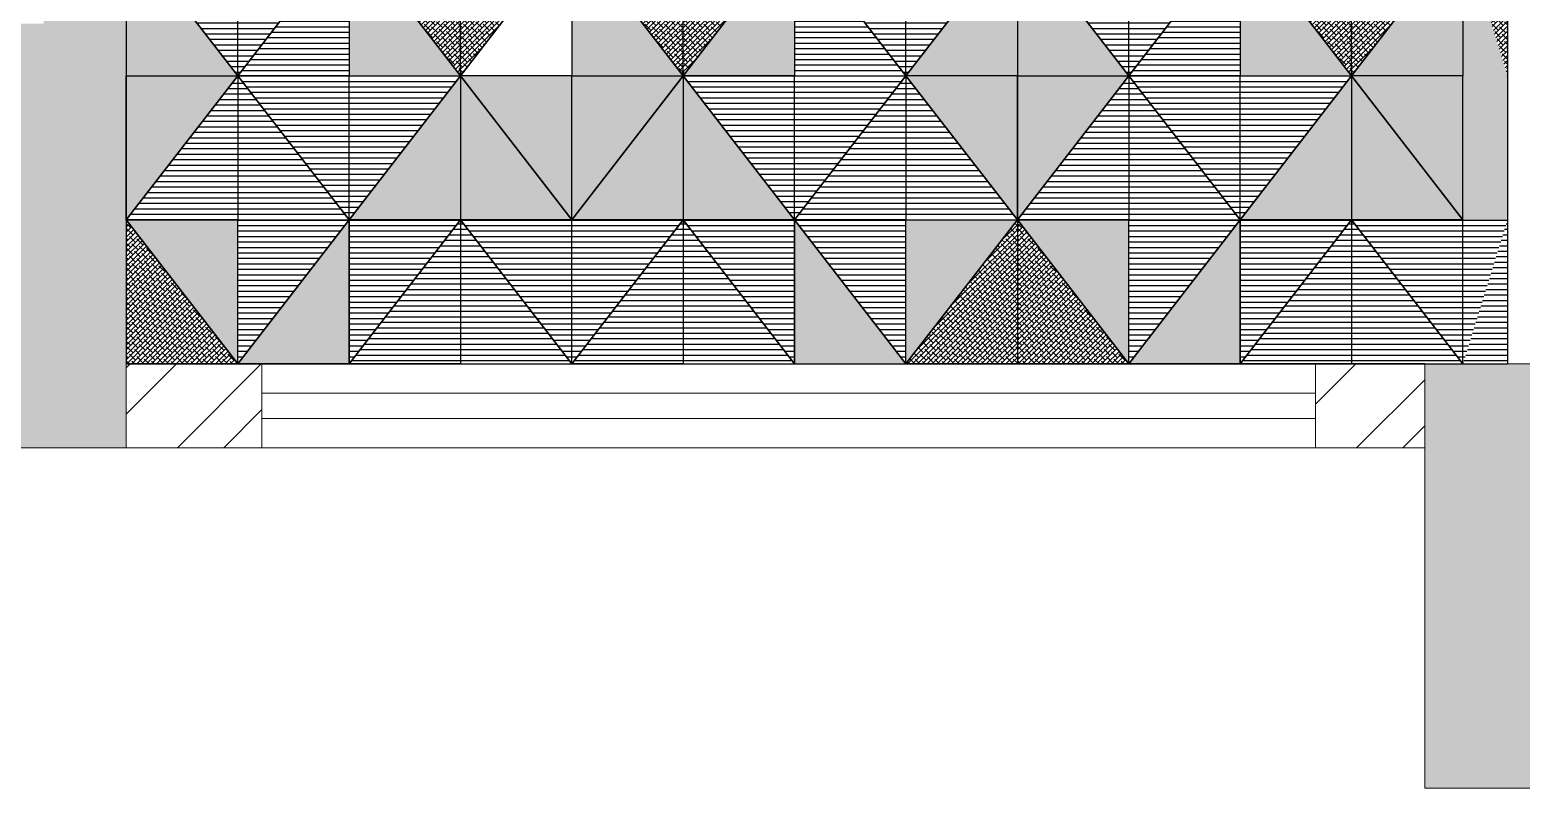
# Model space of a CAD drawing. Header units: millimetres. Extents: x 86441 to 190201, y 16532 to 98188.
# Drawn here: x 88124.4 to 88206.1, y 59550.7 to 59592.3 of the extents above; entities that cross this region are included whole.
import ezdxf

# ---------------------------------------------------------------- set-up
doc = ezdxf.new("R2010")
doc.units = ezdxf.units.MM
doc.header["$LTSCALE"] = 0.1
doc.layers.add('COLUMN', color=1, linetype='Continuous', lineweight=0)
doc.layers.add('WINDOW', color=5, linetype='Continuous', lineweight=0)
pattern_1 = [(0, (86279.24475, 59338.5705), (0, 0.3), [])]
pattern_2 = [(0, (86266.95266, 59323.6617), (0, 0.3), [])]
pattern_3 = [(45, (86313.67637, 59353.97049), (-0.134703842, 0.134703842), []), (135, (86313.67637, 59353.97049), (-0.404111525, 0.134703842), [0.47625, -0.28575])]
pattern_4 = [(0, (86247.15907, 59338.5705), (0, 0.3), [])]
pattern_5 = [(0, (86234.86697, 59323.6617), (0, 0.3), [])]
pattern_6 = [(45, (86281.59069, 59353.97049), (-0.134703842, 0.134703842), []), (135, (86281.59069, 59353.97049), (-0.404111525, 0.134703842), [0.47625, -0.28575])]
pattern_7 = [(0, (86328.108, 59338.5705), (0, 0.3), [])]
pattern_8 = [(0, (86315.8159, 59323.6617), (0, 0.3), [])]
pattern_9 = [(0, (86361.7396, 59330.8441), (0, 0.3), [])]
pattern_10 = [(0, (86328.0317, 59315.7529), (0, 0.3), [])]
pattern_11 = [(45, (86362.53961, 59353.97049), (-0.134703842, 0.134703842), []), (135, (86362.53961, 59353.97049), (-0.404111525, 0.134703842), [0.47625, -0.28575])]

msp = doc.modelspace()

# ---------------------------------------------------------------- hatches: boundary and pattern name
at = {"true_color": 0xb1a785, "transparency": 33554687}
h = msp.add_hatch(color=253, dxfattribs=at)
h.dxf.hatch_style = 1
h.paths.add_polyline_path([(88129.645, 59597.679), (88125.105, 59597.679), (88125.105, 59592.633), (88129.645, 59592.633)])
h.paths.add_polyline_path([(88129.645, 59589.77), (88135.753, 59589.77), (88129.645, 59597.679)])
at = {"true_color": 0x65502f, "transparency": 33554687}
h = msp.add_hatch(dxfattribs=at)
h.set_pattern_fill('_USER', color=59, scale=0.3, pattern_type=0)
h.set_pattern_definition(pattern_1)
h.paths.add_polyline_path([(88129.645, 59597.679), (88135.753, 59597.679), (88135.753, 59589.77)])
at = {"true_color": 0x242b7a, "transparency": 33554687}
h = msp.add_hatch(dxfattribs=at)
h.set_pattern_fill('_USER', color=177, scale=0.3, pattern_type=0)
h.set_pattern_definition(pattern_2)
h.paths.add_polyline_path([(88141.861, 59597.679), (88135.753, 59589.77), (88141.861, 59589.77)])
at = {"true_color": 0x65502f, "transparency": 33554687}
h = msp.add_hatch(dxfattribs=at)
h.set_pattern_fill('_USER', color=59, scale=0.3, pattern_type=0)
h.set_pattern_definition(pattern_1)
h.paths.add_polyline_path([(88141.861, 59597.679), (88135.753, 59597.679), (88135.753, 59589.77)])
at = {"true_color": 0xb1a785, "transparency": 33554687}
h = msp.add_hatch(color=253, dxfattribs=at)
h.dxf.hatch_style = 1
h.paths.add_polyline_path([(88141.861, 59589.77), (88147.968, 59589.77), (88141.861, 59597.679)])
at = {"true_color": 0x65502f, "transparency": 33554687}
h = msp.add_hatch(dxfattribs=at)
h.set_pattern_fill('ANSI38', color=59, scale=0.06)
h.set_pattern_definition(pattern_3)
h.paths.add_polyline_path([(88147.968, 59589.77), (88147.968, 59597.679), (88141.861, 59597.679)])
h = msp.add_hatch(dxfattribs=at)
h.set_pattern_fill('ANSI38', color=59, scale=0.06)
h.set_pattern_definition(pattern_3)
h.paths.add_polyline_path([(88154.076, 59597.679), (88147.968, 59597.679), (88147.968, 59589.77)])
h = msp.add_hatch(dxfattribs=at)
h.set_pattern_fill('ANSI38', color=59, scale=0.06)
h.set_pattern_definition(pattern_6)
h.paths.add_polyline_path([(88160.184, 59589.77), (88160.184, 59597.679), (88154.076, 59597.679)])
at = {"true_color": 0xb1a785, "transparency": 33554687}
h = msp.add_hatch(color=253, dxfattribs=at)
h.dxf.hatch_style = 1
h.paths.add_polyline_path([(88154.076, 59589.77), (88160.184, 59589.77), (88154.076, 59597.679)])
h = msp.add_hatch(color=253, dxfattribs=at)
h.dxf.hatch_style = 1
h.paths.add_polyline_path([(88166.292, 59597.679), (88160.184, 59589.77), (88166.292, 59589.77)])
at = {"true_color": 0x65502f, "transparency": 33554687}
h = msp.add_hatch(dxfattribs=at)
h.set_pattern_fill('ANSI38', color=59, scale=0.06)
h.set_pattern_definition(pattern_6)
h.paths.add_polyline_path([(88166.292, 59597.679), (88160.184, 59597.679), (88160.184, 59589.77)])
at = {"true_color": 0x242b7a, "transparency": 33554687}
h = msp.add_hatch(dxfattribs=at)
h.set_pattern_fill('_USER', color=177, scale=0.3, pattern_type=0)
h.set_pattern_definition(pattern_5)
h.paths.add_polyline_path([(88166.292, 59589.77), (88172.4, 59589.77), (88166.292, 59597.679)])
at = {"true_color": 0x65502f, "transparency": 33554687}
h = msp.add_hatch(dxfattribs=at)
h.set_pattern_fill('_USER', color=59, scale=0.3, pattern_type=0)
h.set_pattern_definition(pattern_4)
h.paths.add_polyline_path([(88166.292, 59597.679), (88172.4, 59597.679), (88172.4, 59589.77)])
h = msp.add_hatch(dxfattribs=at)
h.set_pattern_fill('_USER', color=59, scale=0.3, pattern_type=0)
h.set_pattern_definition(pattern_4)
h.paths.add_polyline_path([(88178.508, 59597.679), (88172.4, 59597.679), (88172.4, 59589.77)])
at = {"true_color": 0xb1a785, "transparency": 33554687}
h = msp.add_hatch(color=253, dxfattribs=at)
h.dxf.hatch_style = 1
h.paths.add_polyline_path([(88178.508, 59597.679), (88172.4, 59589.77), (88178.508, 59589.77)])
at = {"true_color": 0x65502f, "transparency": 33554687}
h = msp.add_hatch(dxfattribs=at)
h.set_pattern_fill('_USER', color=59, scale=0.3, pattern_type=0)
h.set_pattern_definition(pattern_7)
h.paths.add_polyline_path([(88178.508, 59597.679), (88184.616, 59597.679), (88184.616, 59589.77)])
at = {"true_color": 0xb1a785, "transparency": 33554687}
h = msp.add_hatch(color=253, dxfattribs=at)
h.dxf.hatch_style = 1
h.paths.add_polyline_path([(88178.508, 59589.77), (88184.616, 59589.77), (88178.508, 59597.679)])
at = {"true_color": 0x242b7a, "transparency": 33554687}
h = msp.add_hatch(dxfattribs=at)
h.set_pattern_fill('_USER', color=177, scale=0.3, pattern_type=0)
h.set_pattern_definition(pattern_8)
h.paths.add_polyline_path([(88190.724, 59597.679), (88184.616, 59589.77), (88190.724, 59589.77)])
at = {"true_color": 0x65502f, "transparency": 33554687}
h = msp.add_hatch(dxfattribs=at)
h.set_pattern_fill('_USER', color=59, scale=0.3, pattern_type=0)
h.set_pattern_definition(pattern_7)
h.paths.add_polyline_path([(88190.724, 59597.679), (88184.616, 59597.679), (88184.616, 59589.77)])
at = {"true_color": 0xb1a785, "transparency": 33554687}
h = msp.add_hatch(color=253, dxfattribs=at)
h.dxf.hatch_style = 1
h.paths.add_polyline_path([(88190.724, 59589.77), (88196.832, 59589.77), (88190.724, 59597.679)])
at = {"true_color": 0x65502f, "transparency": 33554687}
h = msp.add_hatch(dxfattribs=at)
h.set_pattern_fill('ANSI38', color=59, scale=0.06)
h.set_pattern_definition(pattern_11)
h.paths.add_polyline_path([(88196.832, 59589.77), (88196.832, 59597.679), (88190.724, 59597.679)])
h = msp.add_hatch(dxfattribs=at)
h.set_pattern_fill('ANSI38', color=59, scale=0.06)
h.set_pattern_definition(pattern_11)
h.paths.add_polyline_path([(88202.94, 59597.679), (88196.832, 59597.679), (88196.832, 59589.77)])
at = {"true_color": 0xb1a785, "transparency": 33554687}
h = msp.add_hatch(color=253, dxfattribs=at)
h.dxf.hatch_style = 1
h.paths.add_polyline_path([(88202.94, 59597.679), (88196.832, 59589.77), (88202.94, 59589.77)])
h = msp.add_hatch(color=253, dxfattribs=at)
h.dxf.hatch_style = 1
h.paths.add_polyline_path([(88202.94, 59597.679), (88205.385, 59589.77), (88202.94, 59589.77)])
at = {"true_color": 0x65502f, "transparency": 33554687}
h = msp.add_hatch(dxfattribs=at)
h.set_pattern_fill('ANSI38', color=59, scale=0.06)
h.set_pattern_definition(pattern_11)
h.paths.add_polyline_path([(88202.94, 59597.679), (88205.385, 59597.679), (88205.385, 59589.77)])
h = msp.add_hatch(dxfattribs=at)
h.set_pattern_fill('_USER', color=59, scale=0.3, pattern_type=0)
h.set_pattern_definition(pattern_1)
h.paths.add_polyline_path([(88129.645, 59581.862), (88135.753, 59581.862), (88135.753, 59589.77)])
at = {"true_color": 0xb1a785, "transparency": 33554687}
h = msp.add_hatch(color=253, dxfattribs=at)
h.dxf.hatch_style = 1
h.paths.add_polyline_path([(88129.645, 59581.862), (88135.753, 59589.77), (88129.645, 59589.77)])
at = {"true_color": 0x65502f, "transparency": 33554687}
h = msp.add_hatch(dxfattribs=at)
h.set_pattern_fill('_USER', color=59, scale=0.3, pattern_type=0)
h.set_pattern_definition([(0, (86300.66056, 59336.1705), (0, 0.3), [])])
h.paths.add_polyline_path([(88141.861, 59581.862), (88135.753, 59581.862), (88135.753, 59589.77)])
at = {"true_color": 0x242b7a, "transparency": 33554687}
h = msp.add_hatch(dxfattribs=at)
h.set_pattern_fill('_USER', color=177, scale=0.3, pattern_type=0)
h.set_pattern_definition(pattern_2)
h.paths.add_polyline_path([(88141.861, 59589.77), (88135.753, 59589.77), (88141.861, 59581.862)])
at = {"true_color": 0x66682c, "transparency": 33554687}
h = msp.add_hatch(color=77, dxfattribs=at)
h.dxf.hatch_style = 1
h.paths.add_polyline_path([(88141.861, 59581.862), (88147.968, 59581.862), (88147.968, 59589.77)])
at = {"true_color": 0x242b7a, "transparency": 33554687}
h = msp.add_hatch(dxfattribs=at)
h.set_pattern_fill('_USER', color=177, scale=0.3, pattern_type=0)
h.set_pattern_definition([(0, (86292.76847, 59323.6617), (0, 0.3), [])])
h.paths.add_polyline_path([(88147.968, 59589.77), (88141.861, 59589.77), (88141.861, 59581.862)])
at = {"true_color": 0x66682c, "transparency": 33554687}
h = msp.add_hatch(color=77, dxfattribs=at)
h.dxf.hatch_style = 1
h.paths.add_polyline_path([(88154.076, 59581.862), (88147.968, 59581.862), (88147.968, 59589.77)])
at = {"true_color": 0xb1a785, "transparency": 33554687}
h = msp.add_hatch(color=253, dxfattribs=at)
h.dxf.hatch_style = 1
h.paths.add_polyline_path([(88154.076, 59589.77), (88147.968, 59589.77), (88154.076, 59581.862)])
at = {"true_color": 0x66682c, "transparency": 33554687}
h = msp.add_hatch(color=77, dxfattribs=at)
h.dxf.hatch_style = 1
h.paths.add_polyline_path([(88154.076, 59581.862), (88160.184, 59581.862), (88160.184, 59589.77)])
at = {"true_color": 0xb1a785, "transparency": 33554687}
h = msp.add_hatch(color=253, dxfattribs=at)
h.dxf.hatch_style = 1
h.paths.add_polyline_path([(88154.076, 59581.862), (88160.184, 59589.77), (88154.076, 59589.77)])
at = {"true_color": 0x66682c, "transparency": 33554687}
h = msp.add_hatch(color=77, dxfattribs=at)
h.dxf.hatch_style = 1
h.paths.add_polyline_path([(88166.292, 59581.862), (88160.184, 59581.862), (88160.184, 59589.77)])
at = {"true_color": 0x242b7a, "transparency": 33554687}
h = msp.add_hatch(dxfattribs=at)
h.set_pattern_fill('_USER', color=177, scale=0.3, pattern_type=0)
h.set_pattern_definition([(0, (86260.68278, 59323.6617), (0, 0.3), [])])
h.paths.add_polyline_path([(88166.292, 59589.77), (88160.184, 59589.77), (88166.292, 59581.862)])
at = {"true_color": 0x65502f, "transparency": 33554687}
h = msp.add_hatch(dxfattribs=at)
h.set_pattern_fill('_USER', color=59, scale=0.3, pattern_type=0)
h.set_pattern_definition([(0, (86268.57488, 59336.1705), (0, 0.3), [])])
h.paths.add_polyline_path([(88166.292, 59581.862), (88172.4, 59581.862), (88172.4, 59589.77)])
at = {"true_color": 0x242b7a, "transparency": 33554687}
h = msp.add_hatch(dxfattribs=at)
h.set_pattern_fill('_USER', color=177, scale=0.3, pattern_type=0)
h.set_pattern_definition(pattern_5)
h.paths.add_polyline_path([(88166.292, 59581.862), (88172.4, 59589.77), (88166.292, 59589.77)])
at = {"true_color": 0x65502f, "transparency": 33554687}
h = msp.add_hatch(dxfattribs=at)
h.set_pattern_fill('_USER', color=59, scale=0.3, pattern_type=0)
h.set_pattern_definition(pattern_4)
h.paths.add_polyline_path([(88178.508, 59581.862), (88172.4, 59581.862), (88172.4, 59589.77)])
at = {"true_color": 0xb1a785, "transparency": 33554687}
h = msp.add_hatch(color=253, dxfattribs=at)
h.dxf.hatch_style = 1
h.paths.add_polyline_path([(88178.508, 59589.77), (88172.4, 59589.77), (88178.508, 59581.862)])
at = {"true_color": 0x65502f, "transparency": 33554687}
h = msp.add_hatch(dxfattribs=at)
h.set_pattern_fill('_USER', color=59, scale=0.3, pattern_type=0)
h.set_pattern_definition(pattern_7)
h.paths.add_polyline_path([(88178.508, 59581.862), (88184.616, 59581.862), (88184.616, 59589.77)])
at = {"true_color": 0xb1a785, "transparency": 33554687}
h = msp.add_hatch(color=253, dxfattribs=at)
h.dxf.hatch_style = 1
h.paths.add_polyline_path([(88178.508, 59581.862), (88184.616, 59589.77), (88178.508, 59589.77)])
at = {"true_color": 0x65502f, "transparency": 33554687}
h = msp.add_hatch(dxfattribs=at)
h.set_pattern_fill('_USER', color=59, scale=0.3, pattern_type=0)
h.set_pattern_definition([(0, (86349.5238, 59336.1705), (0, 0.3), [])])
h.paths.add_polyline_path([(88190.724, 59581.862), (88184.616, 59581.862), (88184.616, 59589.77)])
at = {"true_color": 0x242b7a, "transparency": 33554687}
h = msp.add_hatch(dxfattribs=at)
h.set_pattern_fill('_USER', color=177, scale=0.3, pattern_type=0)
h.set_pattern_definition(pattern_8)
h.paths.add_polyline_path([(88190.724, 59589.77), (88184.616, 59589.77), (88190.724, 59581.862)])
at = {"true_color": 0x66682c, "transparency": 33554687}
h = msp.add_hatch(color=77, dxfattribs=at)
h.dxf.hatch_style = 1
h.paths.add_polyline_path([(88190.724, 59581.862), (88196.832, 59581.862), (88196.832, 59589.77)])
at = {"true_color": 0x242b7a, "transparency": 33554687}
h = msp.add_hatch(dxfattribs=at)
h.set_pattern_fill('_USER', color=177, scale=0.3, pattern_type=0)
h.set_pattern_definition([(0, (86341.6317, 59323.6617), (0, 0.3), [])])
h.paths.add_polyline_path([(88196.832, 59589.77), (88190.724, 59589.77), (88190.724, 59581.862)])
at = {"true_color": 0x66682c, "transparency": 33554687}
h = msp.add_hatch(color=77, dxfattribs=at)
h.dxf.hatch_style = 1
h.paths.add_polyline_path([(88202.94, 59581.862), (88196.832, 59581.862), (88196.832, 59589.77)])
at = {"true_color": 0xb1a785, "transparency": 33554687}
h = msp.add_hatch(color=253, dxfattribs=at)
h.dxf.hatch_style = 1
h.paths.add_polyline_path([(88202.94, 59589.77), (88196.832, 59589.77), (88202.94, 59581.862)])
h = msp.add_hatch(color=253, dxfattribs=at)
h.dxf.hatch_style = 1
h.paths.add_polyline_path([(88202.94, 59589.77), (88205.385, 59589.77), (88202.94, 59581.862)])
at = {"true_color": 0x66682c, "transparency": 33554687}
h = msp.add_hatch(color=77, dxfattribs=at)
h.dxf.hatch_style = 1
h.paths.add_polyline_path([(88202.94, 59581.862), (88205.385, 59581.862), (88205.385, 59589.77)])
at = {"true_color": 0x65502f, "transparency": 33554687}
h = msp.add_hatch(dxfattribs=at)
h.set_pattern_fill('ANSI38', color=59, scale=0.06)
h.set_pattern_definition([(45, (86295.35266, 59355.2617), (-0.134703842, 0.134703842), []), (135, (86295.35266, 59355.2617), (-0.404111525, 0.134703842), [0.47625, -0.28575])])
h.paths.add_polyline_path([(88129.645, 59581.862), (88129.645, 59573.953), (88135.753, 59573.953)])
at = {"true_color": 0x66682c, "transparency": 33554687}
h = msp.add_hatch(color=77, dxfattribs=at)
h.dxf.hatch_style = 1
h.paths.add_polyline_path([(88129.645, 59581.862), (88135.753, 59581.862), (88135.753, 59573.953)])
at = {"true_color": 0x65502f, "transparency": 33554687}
h = msp.add_hatch(dxfattribs=at)
h.set_pattern_fill('_USER', color=59, scale=0.3, pattern_type=0)
h.set_pattern_definition([(0, (86300.66056, 59316.3529), (0, 0.3), [])])
h.paths.add_polyline_path([(88141.861, 59581.862), (88135.753, 59581.862), (88135.753, 59573.953)])
at = {"true_color": 0xb1a785, "transparency": 33554687}
h = msp.add_hatch(color=253, dxfattribs=at)
h.dxf.hatch_style = 1
h.paths.add_polyline_path([(88141.861, 59581.862), (88135.753, 59573.953), (88141.861, 59573.953)])
at = {"true_color": 0x65502f, "transparency": 33554687}
h = msp.add_hatch(dxfattribs=at)
h.set_pattern_fill('_USER', color=59, scale=0.3, pattern_type=0)
h.set_pattern_definition([(0, (86306.76847, 59316.3529), (0, 0.3), [])])
h.paths.add_polyline_path([(88147.968, 59581.862), (88141.861, 59581.862), (88141.861, 59573.953)])
h = msp.add_hatch(dxfattribs=at)
h.set_pattern_fill('_USER', color=59, scale=0.3, pattern_type=0)
h.set_pattern_definition([(0, (86290.908, 59330.8441), (0, 0.3), [])])
h.paths.add_polyline_path([(88141.861, 59573.953), (88147.968, 59573.953), (88147.968, 59581.862)])
h = msp.add_hatch(dxfattribs=at)
h.set_pattern_fill('_USER', color=59, scale=0.3, pattern_type=0)
h.set_pattern_definition([(0, (86312.87637, 59330.8441), (0, 0.3), [])])
h.paths.add_polyline_path([(88154.076, 59573.953), (88147.968, 59573.953), (88147.968, 59581.862)])
at = {"true_color": 0x242b7a, "transparency": 33554687}
h = msp.add_hatch(dxfattribs=at)
h.set_pattern_fill('_USER', color=177, scale=0.3, pattern_type=0)
h.set_pattern_definition([(0, (86279.16847, 59315.7529), (0, 0.3), [])])
h.paths.add_polyline_path([(88154.076, 59581.862), (88147.968, 59581.862), (88154.076, 59573.953)])
at = {"true_color": 0x65502f, "transparency": 33554687}
h = msp.add_hatch(dxfattribs=at)
h.set_pattern_fill('_USER', color=59, scale=0.3, pattern_type=0)
h.set_pattern_definition([(0, (86280.7907, 59330.8441), (0, 0.3), [])])
h.paths.add_polyline_path([(88154.076, 59573.953), (88160.184, 59573.953), (88160.184, 59581.862)])
at = {"true_color": 0x242b7a, "transparency": 33554687}
h = msp.add_hatch(dxfattribs=at)
h.set_pattern_fill('_USER', color=177, scale=0.3, pattern_type=0)
h.set_pattern_definition([(0, (86247.08278, 59315.7529), (0, 0.3), [])])
h.paths.add_polyline_path([(88154.076, 59573.953), (88160.184, 59581.862), (88154.076, 59581.862)])
at = {"true_color": 0x65502f, "transparency": 33554687}
h = msp.add_hatch(dxfattribs=at)
h.set_pattern_fill('_USER', color=59, scale=0.3, pattern_type=0)
h.set_pattern_definition([(0, (86274.68278, 59316.3529), (0, 0.3), [])])
h.paths.add_polyline_path([(88160.184, 59581.862), (88166.292, 59581.862), (88166.292, 59573.953)])
h = msp.add_hatch(dxfattribs=at)
h.set_pattern_fill('_USER', color=59, scale=0.3, pattern_type=0)
h.set_pattern_definition([(0, (86258.8223, 59330.8441), (0, 0.3), [])])
h.paths.add_polyline_path([(88166.292, 59573.953), (88160.184, 59573.953), (88160.184, 59581.862)])
h = msp.add_hatch(dxfattribs=at)
h.set_pattern_fill('_USER', color=59, scale=0.3, pattern_type=0)
h.set_pattern_definition([(0, (86268.57488, 59316.3529), (0, 0.3), [])])
h.paths.add_polyline_path([(88166.292, 59581.862), (88172.4, 59581.862), (88172.4, 59573.953)])
at = {"true_color": 0xb1a785, "transparency": 33554687}
h = msp.add_hatch(color=253, dxfattribs=at)
h.dxf.hatch_style = 1
h.paths.add_polyline_path([(88166.292, 59573.953), (88172.4, 59573.953), (88166.292, 59581.862)])
at = {"true_color": 0x65502f, "transparency": 33554687}
h = msp.add_hatch(dxfattribs=at)
h.set_pattern_fill('ANSI38', color=59, scale=0.06)
h.set_pattern_definition([(45, (86263.26697, 59355.2617), (-0.134703842, 0.134703842), []), (135, (86263.26697, 59355.2617), (-0.404111525, 0.134703842), [0.47625, -0.28575])])
h.paths.add_polyline_path([(88172.4, 59573.953), (88178.508, 59573.953), (88178.508, 59581.862)])
at = {"true_color": 0x66682c, "transparency": 33554687}
h = msp.add_hatch(color=77, dxfattribs=at)
h.dxf.hatch_style = 1
h.paths.add_polyline_path([(88178.508, 59581.862), (88172.4, 59581.862), (88172.4, 59573.953)])
at = {"true_color": 0x65502f, "transparency": 33554687}
h = msp.add_hatch(dxfattribs=at)
h.set_pattern_fill('ANSI38', color=59, scale=0.06)
h.set_pattern_definition([(45, (86344.2159, 59355.2617), (-0.134703842, 0.134703842), []), (135, (86344.2159, 59355.2617), (-0.404111525, 0.134703842), [0.47625, -0.28575])])
h.paths.add_polyline_path([(88178.508, 59581.862), (88178.508, 59573.953), (88184.616, 59573.953)])
at = {"true_color": 0x66682c, "transparency": 33554687}
h = msp.add_hatch(color=77, dxfattribs=at)
h.dxf.hatch_style = 1
h.paths.add_polyline_path([(88178.508, 59581.862), (88184.616, 59581.862), (88184.616, 59573.953)])
at = {"true_color": 0x65502f, "transparency": 33554687}
h = msp.add_hatch(dxfattribs=at)
h.set_pattern_fill('_USER', color=59, scale=0.3, pattern_type=0)
h.set_pattern_definition([(0, (86349.5238, 59316.3529), (0, 0.3), [])])
h.paths.add_polyline_path([(88190.724, 59581.862), (88184.616, 59581.862), (88184.616, 59573.953)])
at = {"true_color": 0xb1a785, "transparency": 33554687}
h = msp.add_hatch(color=253, dxfattribs=at)
h.dxf.hatch_style = 1
h.paths.add_polyline_path([(88190.724, 59581.862), (88184.616, 59573.953), (88190.724, 59573.953)])
at = {"true_color": 0x65502f, "transparency": 33554687}
h = msp.add_hatch(dxfattribs=at)
h.set_pattern_fill('_USER', color=59, scale=0.3, pattern_type=0)
h.set_pattern_definition([(0, (86355.6317, 59316.3529), (0, 0.3), [])])
h.paths.add_polyline_path([(88196.832, 59581.862), (88190.724, 59581.862), (88190.724, 59573.953)])
h = msp.add_hatch(dxfattribs=at)
h.set_pattern_fill('_USER', color=59, scale=0.3, pattern_type=0)
h.set_pattern_definition([(0, (86339.77123, 59330.8441), (0, 0.3), [])])
h.paths.add_polyline_path([(88190.724, 59573.953), (88196.832, 59573.953), (88196.832, 59581.862)])
h = msp.add_hatch(dxfattribs=at)
h.set_pattern_fill('_USER', color=59, scale=0.3, pattern_type=0)
h.set_pattern_definition(pattern_9)
h.paths.add_polyline_path([(88202.94, 59573.953), (88196.832, 59573.953), (88196.832, 59581.862)])
at = {"true_color": 0x242b7a, "transparency": 33554687}
h = msp.add_hatch(dxfattribs=at)
h.set_pattern_fill('_USER', color=177, scale=0.3, pattern_type=0)
h.set_pattern_definition(pattern_10)
h.paths.add_polyline_path([(88202.94, 59581.862), (88196.832, 59581.862), (88202.94, 59573.953)])
h = msp.add_hatch(dxfattribs=at)
h.set_pattern_fill('_USER', color=177, scale=0.3, pattern_type=0)
h.set_pattern_definition(pattern_10)
h.paths.add_polyline_path([(88202.94, 59581.862), (88205.385, 59581.862), (88202.94, 59573.953)])
at = {"true_color": 0x65502f, "transparency": 33554687}
h = msp.add_hatch(dxfattribs=at)
h.set_pattern_fill('_USER', color=59, scale=0.3, pattern_type=0)
h.set_pattern_definition(pattern_9)
h.paths.add_polyline_path([(88202.94, 59573.953), (88205.385, 59573.953), (88205.385, 59581.862)])
at = {"layer": 'COLUMN', "true_color": 0xed1f24, "transparency": 33554687}
h = msp.add_hatch(dxfattribs=at)
h.set_pattern_fill('AR-CONC', color=240, scale=0.04)
h.set_pattern_definition([(50, (86262.1527, 59039.964), (7.287387, -0.637563), [0.762, -8.382]), (355, (86262.153, 59039.964), (-1.409737, 7.642274), [0.6096, -6.705623]), (100.45144, (86262.76, 59039.9106), (5.87765, 7.00471), [0.6476, -7.12361]), (46.1842, (86262.153, 59041.996), (10.84316, -1.681693), [1.143, -12.573]), (96.63556, (86263.056, 59041.856), (9.496165, 9.897045), [0.9714, -10.685424]), (351.18415, (86262.153, 59041.996), (9.496165, 9.897045), [0.9144, -10.05839]), (21, (86263.1687, 59041.488), (6.064576, -4.090608), [0.762, -8.382]), (326, (86263.169, 59041.488), (2.47208, 7.367519), [0.6096, -6.7056]), (71.45144, (86263.674, 59041.147), (8.536657, 3.27691), [0.6476, -7.123598]), (37.5, (86262.1527, 59039.9638), (0.123544, 3.3822016), [0, -6.62432, 0, -6.8072, 0, -6.731]), (7.5, (86262.1527, 59039.9638), (2.6727865, 4.007223), [0, -3.88112, 0, -6.47192, 0, -2.5654]), (327.5, (86259.887, 59039.9638), (5.4236238, -0.2291498), [0, -2.54, 0, -7.9248, 0, -10.5156]), (317.5, (86258.871, 59039.9638), (5.925167, 1.01706), [0, -3.302, 0, -5.26288, 0, -7.4676])])
h.paths.add_polyline_path([(88413.41, 59679.236), (88390.11, 59679.236), (88390.11, 59673.196), (88413.41, 59673.196)])
h.paths.add_polyline_path([(88224.145, 59674.033), (88200.845, 59674.033), (88200.845, 59667.993), (88224.105, 59667.993)])
h.paths.add_polyline_path([(88048.205, 59783.493), (88022.605, 59783.493), (88022.605, 59775.913), (88048.205, 59775.913), (88048.205, 59776.431)])
h.paths.add_polyline_path([(88315.125, 59575.293), (88307.465, 59575.293), (88307.465, 59550.673), (88315.125, 59550.673)])
h.paths.add_polyline_path([(88206.885, 59573.953), (88200.845, 59573.953), (88200.845, 59550.673), (88206.885, 59550.673)])
h.paths.add_polyline_path([(88129.645, 59592.633), (88123.605, 59592.633), (88123.605, 59569.353), (88129.645, 59569.353)])
h.paths.add_polyline_path([(88048.205, 59576.933), (88022.605, 59576.933), (88022.605, 59569.353), (88048.205, 59569.353)])
h.paths.add_polyline_path([(88129.645, 59778.893), (88129.645, 59783.493), (88123.605, 59783.493), (88123.605, 59760.213), (88129.645, 59760.213)])
h.paths.add_polyline_path([(88206.885, 59783.493), (88200.845, 59783.493), (88200.845, 59760.213), (88206.885, 59760.213)])
h.paths.add_polyline_path([(88504.39, 59580.496), (88499.79, 59580.496), (88496.73, 59580.496), (88496.73, 59573.749), (88496.73, 59560.476), (88496.73, 59555.876), (88504.39, 59555.876)])
h.paths.add_polyline_path([(88396.15, 59587.256), (88391.61, 59587.256), (88390.11, 59587.256), (88390.11, 59579.156), (88390.11, 59555.876), (88396.15, 59555.876), (88396.15, 59560.476)])
h.paths.add_polyline_path([(88396.15, 59784.096), (88396.15, 59788.696), (88390.11, 59788.696), (88390.11, 59765.416), (88391.61, 59765.416), (88391.61, 59765.431), (88396.15, 59765.431), (88396.15, 59778.704)])
at = {"layer": 'COLUMN', "lineweight": 9, "true_color": 0x636466, "transparency": 33554687}
h = msp.add_hatch(dxfattribs=at)
h.set_pattern_fill('STEEL', color=251, scale=1.6)
h.set_pattern_definition([(45, (86262.1527, 59039.964), (-3.592102, 3.592102), []), (45, (86262.1527, 59042.504), (-3.592102, 3.592102), [])])
h.paths.add_polyline_path([(88267.675, 59581.293), (88260.885, 59581.293), (88260.885, 59578.293), (88267.675, 59578.293)])
h.paths.add_polyline_path([(88465.91, 59711.09), (88462.91, 59711.09), (88462.91, 59688.09), (88465.91, 59688.09)], flags=17)
h.paths.add_polyline_path([(88447.91, 59691.09), (88426.91, 59691.09), (88426.91, 59688.09), (88447.91, 59688.09)], flags=17)
h.paths.add_polyline_path([(88295.185, 59618.113), (88240.645, 59618.113), (88240.645, 59615.113), (88295.185, 59615.113)])
h.paths.add_polyline_path([(88260.885, 59573.953), (88260.885, 59579.162), (88257.885, 59579.162), (88257.885, 59573.953), (88257.885, 59555.273), (88260.885, 59555.273)])
h.paths.add_polyline_path([(88285.675, 59579.273), (88282.675, 59579.273), (88282.675, 59555.273), (88285.675, 59555.273), (88285.675, 59565.283)])
h.paths.add_polyline_path([(88257.885, 59577.113), (88248.885, 59577.113), (88248.885, 59574.113), (88257.885, 59574.113)])
h.paths.add_polyline_path([(88260.885, 59597.113), (88257.885, 59597.113), (88257.885, 59589.404), (88260.885, 59589.404)])
h.paths.add_polyline_path([(88257.885, 59597.113), (88224.885, 59597.113), (88224.885, 59594.113), (88257.885, 59594.113)])
h.paths.add_polyline_path([(88233.885, 59594.113), (88230.885, 59594.113), (88230.885, 59574.113), (88233.885, 59574.113), (88233.885, 59577.113)])
h.paths.add_polyline_path([(88310.525, 59581.293), (88307.465, 59581.293), (88300.675, 59581.293), (88300.675, 59578.293), (88307.465, 59578.293), (88310.525, 59578.293)], flags=17)
h.paths.add_polyline_path([(88123.605, 59573.953), (88048.205, 59573.953), (88048.205, 59569.353), (88123.605, 59569.353)])
h.paths.add_polyline_path([(88200.845, 59573.953), (88194.865, 59573.953), (88194.865, 59569.353), (88200.845, 59569.353)])
h.paths.add_polyline_path([(88137.085, 59573.953), (88129.645, 59573.953), (88129.645, 59569.353), (88137.085, 59569.353)])
h.paths.add_polyline_path([(88307.465, 59555.273), (88301.966, 59555.273), (88301.966, 59550.673), (88307.465, 59550.673)])
h.paths.add_polyline_path([(88291.173, 59555.273), (88277.177, 59555.273), (88277.177, 59550.673), (88291.173, 59550.673)])
h.paths.add_polyline_path([(88266.269, 59555.273), (88206.885, 59555.273), (88206.885, 59550.673), (88266.269, 59550.673)])
h.paths.add_polyline_path([(88299.785, 59615.113), (88295.185, 59615.113), (88295.185, 59600.793), (88310.525, 59600.793), (88310.525, 59575.333), (88315.125, 59575.333), (88315.125, 59605.393), (88299.785, 59605.393)])
h.paths.add_polyline_path([(88299.785, 59679.953), (88295.185, 59679.953), (88295.185, 59672.893), (88299.785, 59672.893)])
h.paths.add_polyline_path([(88299.785, 59783.493), (88295.185, 59783.493), (88279.905, 59783.493), (88279.905, 59778.893), (88295.185, 59778.893), (88295.185, 59737.733), (88299.785, 59737.733)])
h.paths.add_polyline_path([(88222.125, 59783.493), (88206.885, 59783.493), (88206.885, 59778.893), (88222.125, 59778.893)])
h.paths.add_polyline_path([(88137.085, 59783.493), (88129.645, 59783.493), (88129.645, 59778.893), (88137.085, 59778.893)])
h.paths.add_polyline_path([(88200.845, 59783.493), (88194.865, 59783.493), (88194.865, 59778.893), (88200.845, 59778.893)])
h.paths.add_polyline_path([(88123.605, 59783.493), (88048.205, 59783.493), (88048.205, 59778.893), (88123.605, 59778.893)])
edge = h.paths.add_edge_path()
edge.add_line((88499.79, 59580.496), (88504.39, 59580.496))
edge.add_line((88499.854, 59605.961), (88499.79, 59580.386))
edge.add_line((88504.39, 59610.596), (88504.39, 59580.496))
edge.add_line((88489.05, 59610.596), (88504.39, 59610.596))
edge.add_line((88484.452, 59605.996), (88499.854, 59605.961))
edge.add_line((88489.05, 59788.696), (88489.05, 59610.596))
edge.add_line((88484.452, 59784.096), (88484.452, 59605.996))
edge.add_line((88396.15, 59788.696), (88489.05, 59788.696))
edge.add_line((88396.15, 59784.096), (88484.452, 59784.096))
edge.add_line((88396.15, 59788.696), (88396.15, 59784.096))
h.paths.add_polyline_path([(88496.73, 59560.476), (88496.73, 59555.876), (88396.15, 59555.876), (88396.15, 59560.476)])

# ---------------------------------------------------------------- linework, layer by layer
at = {"transparency": 33554687}
for p, q in [((88205.385, 59632.353), (88205.385, 59573.953)), ((88129.645, 59573.953), (88200.845, 59573.953))]:
    msp.add_line(p, q, dxfattribs=at)
at = {"color": 4, "lineweight": 18, "transparency": 33554687}
msp.add_line((88205.385, 59573.953), (88205.385, 59632.353), dxfattribs=at)
at = {"color": 7, "true_color": 0xffffff, "transparency": 33554687}
for p, q in [((88129.645, 59591.953), (88129.645, 59585.953)), ((88129.645, 59591.953), (88129.645, 59585.953)), ((88178.508, 59591.953), (88178.508, 59585.953)), ((88178.508, 59591.953), (88178.508, 59585.953)), ((88178.508, 59591.953), (88178.508, 59585.953)), ((88178.508, 59591.953), (88178.508, 59585.953)), ((88129.645, 59585.953), (88129.645, 59579.953)), ((88129.645, 59585.953), (88129.645, 59579.953)), ((88178.508, 59585.953), (88178.508, 59579.953)), ((88178.508, 59585.953), (88178.508, 59579.953)), ((88178.508, 59585.953), (88178.508, 59579.953)), ((88178.508, 59585.953), (88178.508, 59579.953)), ((88129.645, 59579.953), (88129.645, 59573.953)), ((88129.645, 59579.953), (88129.645, 59573.953)), ((88161.245, 59579.953), (88161.245, 59579.953)), ((88178.508, 59579.953), (88178.508, 59573.953)), ((88178.508, 59579.953), (88178.508, 59573.953)), ((88178.508, 59579.953), (88178.508, 59573.953)), ((88178.508, 59579.953), (88178.508, 59573.953)), ((88135.645, 59573.953), (88129.645, 59573.953)), ((88141.645, 59573.953), (88135.645, 59573.953)), ((88166.508, 59573.953), (88172.508, 59573.953)), ((88172.508, 59573.953), (88178.508, 59573.953)), ((88184.508, 59573.953), (88178.508, 59573.953)), ((88190.508, 59573.953), (88184.508, 59573.953)), ((88187.245, 59573.953), (88187.245, 59573.953)), ((88194.845, 59573.953), (88188.845, 59573.953)), ((88200.845, 59573.953), (88194.845, 59573.953)), ((88202.94, 59573.953), (88205.385, 59573.953))]:
    msp.add_line(p, q, dxfattribs=at)
at = {"color": 18, "lineweight": 5, "true_color": 0x000000, "transparency": 33554687}
for p, q in [((88202.94, 59573.953), (88129.645, 59573.953)), ((88129.645, 59569.353), (88200.845, 59569.353))]:
    msp.add_line(p, q, dxfattribs=at)
at = {"color": 18, "true_color": 0x000000, "transparency": 33554687}
msp.add_line((88129.645, 59573.953), (88200.845, 59573.953), dxfattribs=at)
at = {"color": 253, "true_color": 0xb1a785, "transparency": 33554687}
for points in [[(88135.753, 59589.77), (88135.753, 59597.679), (88129.645, 59597.679)], [(88129.645, 59597.679), (88129.645, 59589.77), (88135.753, 59589.77)], [(88141.861, 59597.679), (88141.861, 59589.77), (88135.753, 59589.77)], [(88135.753, 59589.77), (88135.753, 59597.679), (88141.861, 59597.679)], [(88141.861, 59597.679), (88141.861, 59589.77), (88147.968, 59589.77)], [(88147.968, 59589.77), (88147.968, 59597.679), (88141.861, 59597.679)], [(88147.968, 59589.77), (88147.968, 59597.679), (88154.076, 59597.679)], [(88154.076, 59597.679), (88154.076, 59589.77), (88147.968, 59589.77)], [(88160.184, 59589.77), (88160.184, 59597.679), (88154.076, 59597.679)], [(88154.076, 59597.679), (88154.076, 59589.77), (88160.184, 59589.77)], [(88166.292, 59597.679), (88166.292, 59589.77), (88160.184, 59589.77)], [(88160.184, 59589.77), (88160.184, 59597.679), (88166.292, 59597.679)], [(88166.292, 59597.679), (88166.292, 59589.77), (88172.4, 59589.77)], [(88172.4, 59589.77), (88172.4, 59597.679), (88166.292, 59597.679)], [(88172.4, 59589.77), (88172.4, 59597.679), (88178.508, 59597.679)], [(88178.508, 59597.679), (88178.508, 59589.77), (88172.4, 59589.77)], [(88184.616, 59589.77), (88184.616, 59597.679), (88178.508, 59597.679)], [(88178.508, 59597.679), (88178.508, 59589.77), (88184.616, 59589.77)], [(88190.724, 59597.679), (88190.724, 59589.77), (88184.616, 59589.77)], [(88184.616, 59589.77), (88184.616, 59597.679), (88190.724, 59597.679)], [(88190.724, 59597.679), (88190.724, 59589.77), (88196.832, 59589.77)], [(88196.832, 59589.77), (88196.832, 59597.679), (88190.724, 59597.679)], [(88196.832, 59589.77), (88196.832, 59597.679), (88202.94, 59597.679)], [(88202.94, 59597.679), (88202.94, 59589.77), (88196.832, 59589.77)], [(88135.753, 59589.77), (88135.753, 59581.862), (88129.645, 59581.862)], [(88129.645, 59581.862), (88129.645, 59589.77), (88135.753, 59589.77)], [(88135.753, 59589.77), (88135.753, 59581.862), (88141.861, 59581.862)], [(88141.861, 59581.862), (88141.861, 59589.77), (88135.753, 59589.77)], [(88141.861, 59581.862), (88141.861, 59589.77), (88147.968, 59589.77)], [(88154.076, 59581.862), (88154.076, 59589.77), (88147.968, 59589.77)], [(88154.076, 59581.862), (88154.076, 59589.77), (88160.184, 59589.77)], [(88166.292, 59581.862), (88166.292, 59589.77), (88160.184, 59589.77)], [(88172.4, 59589.77), (88172.4, 59581.862), (88166.292, 59581.862)], [(88166.292, 59581.862), (88166.292, 59589.77), (88172.4, 59589.77)], [(88172.4, 59589.77), (88172.4, 59581.862), (88178.508, 59581.862)], [(88178.508, 59581.862), (88178.508, 59589.77), (88172.4, 59589.77)], [(88184.616, 59589.77), (88184.616, 59581.862), (88178.508, 59581.862)], [(88178.508, 59581.862), (88178.508, 59589.77), (88184.616, 59589.77)], [(88184.616, 59589.77), (88184.616, 59581.862), (88190.724, 59581.862)], [(88190.724, 59581.862), (88190.724, 59589.77), (88184.616, 59589.77)], [(88190.724, 59581.862), (88190.724, 59589.77), (88196.832, 59589.77)], [(88202.94, 59581.862), (88202.94, 59589.77), (88196.832, 59589.77)], [(88129.645, 59581.862), (88129.645, 59573.953), (88135.753, 59573.953)], [(88135.753, 59573.953), (88135.753, 59581.862), (88141.861, 59581.862)], [(88141.861, 59581.862), (88141.861, 59573.953), (88135.753, 59573.953)], [(88141.861, 59573.953), (88141.861, 59581.862), (88147.968, 59581.862)], [(88147.968, 59581.862), (88147.968, 59573.953), (88141.861, 59573.953)], [(88147.968, 59581.862), (88147.968, 59573.953), (88154.076, 59573.953)], [(88154.076, 59573.953), (88154.076, 59581.862), (88147.968, 59581.862)], [(88160.184, 59581.862), (88160.184, 59573.953), (88154.076, 59573.953)], [(88154.076, 59573.953), (88154.076, 59581.862), (88160.184, 59581.862)], [(88166.292, 59573.953), (88166.292, 59581.862), (88160.184, 59581.862)], [(88160.184, 59581.862), (88160.184, 59573.953), (88166.292, 59573.953)], [(88172.4, 59573.953), (88172.4, 59581.862), (88166.292, 59581.862)], [(88166.292, 59581.862), (88166.292, 59573.953), (88172.4, 59573.953)], [(88178.508, 59581.862), (88178.508, 59573.953), (88172.4, 59573.953)], [(88178.508, 59581.862), (88178.508, 59573.953), (88184.616, 59573.953)], [(88184.616, 59573.953), (88184.616, 59581.862), (88190.724, 59581.862)], [(88190.724, 59581.862), (88190.724, 59573.953), (88184.616, 59573.953)], [(88190.724, 59573.953), (88190.724, 59581.862), (88196.832, 59581.862)], [(88196.832, 59581.862), (88196.832, 59573.953), (88190.724, 59573.953)], [(88196.832, 59581.862), (88196.832, 59573.953), (88202.94, 59573.953)], [(88202.94, 59573.953), (88202.94, 59581.862), (88196.832, 59581.862)]]:
    msp.add_lwpolyline(points, close=True, dxfattribs=at)
at = {"color": 77, "true_color": 0x66682c, "transparency": 33554687}
for points in [[(88147.968, 59589.77), (88147.968, 59581.862), (88141.861, 59581.862)], [(88147.968, 59589.77), (88147.968, 59581.862), (88154.076, 59581.862)], [(88160.184, 59589.77), (88160.184, 59581.862), (88154.076, 59581.862)], [(88160.184, 59589.77), (88160.184, 59581.862), (88166.292, 59581.862)], [(88196.832, 59589.77), (88196.832, 59581.862), (88190.724, 59581.862)], [(88196.832, 59589.77), (88196.832, 59581.862), (88202.94, 59581.862)], [(88135.753, 59573.953), (88135.753, 59581.862), (88129.645, 59581.862)], [(88172.4, 59573.953), (88172.4, 59581.862), (88178.508, 59581.862)], [(88184.616, 59573.953), (88184.616, 59581.862), (88178.508, 59581.862)]]:
    msp.add_lwpolyline(points, close=True, dxfattribs=at)
at = {"layer": 'COLUMN', "transparency": 33554687}
for p, q in [((88129.645, 59569.353), (88129.645, 59592.633)), ((88200.845, 59573.953), (88200.845, 59550.673)), ((88200.845, 59573.953), (88206.885, 59573.953)), ((88123.605, 59569.353), (88129.645, 59569.353)), ((88200.845, 59550.673), (88206.885, 59550.673))]:
    msp.add_line(p, q, dxfattribs=at)
at = {"layer": 'WINDOW', "transparency": 33554687}
for p, q in [((88137.085, 59569.353), (88137.085, 59573.953)), ((88194.865, 59573.953), (88194.865, 59569.353)), ((88137.085, 59572.353), (88194.865, 59572.353)), ((88137.085, 59570.953), (88194.865, 59570.953))]:
    msp.add_line(p, q, dxfattribs=at)

doc.saveas('drawing.dxf')
